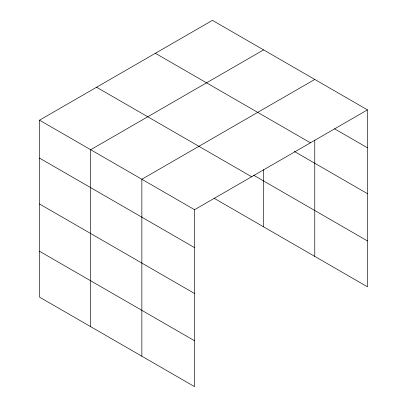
<?xml version="1.0" encoding="UTF-8"?>
<svg xmlns="http://www.w3.org/2000/svg" width="407" height="407" viewBox="0 0 407 407"><rect width="100%" height="100%" fill="white"/><g stroke="black" fill="none" stroke-linecap="round" stroke-linejoin="round"><path stroke-width="0.61" d="M367.48 109.87L212.429 20.35L39.52 120.177L39.52 297.13L194.571 386.65L194.571 209.697L367.48 109.87L367.48 286.823L214.077 198.255M263.594 49.893L90.69 149.72L90.69 326.673M314.764 79.431L141.855 179.258L141.855 356.211M334.529 128.78L367.48 147.802M155.367 53.292L310.419 142.811M294.403 151.49L367.48 193.681M253.693 175.249L367.48 240.944M96.581 87.235L251.633 176.755M39.52 120.177L194.571 209.697M39.52 158.109L194.571 247.629M39.52 203.988L194.571 293.508M39.52 251.256L194.571 340.771M314.764 139.993L314.764 256.385M263.594 169.622L263.594 226.847"/></g></svg>
